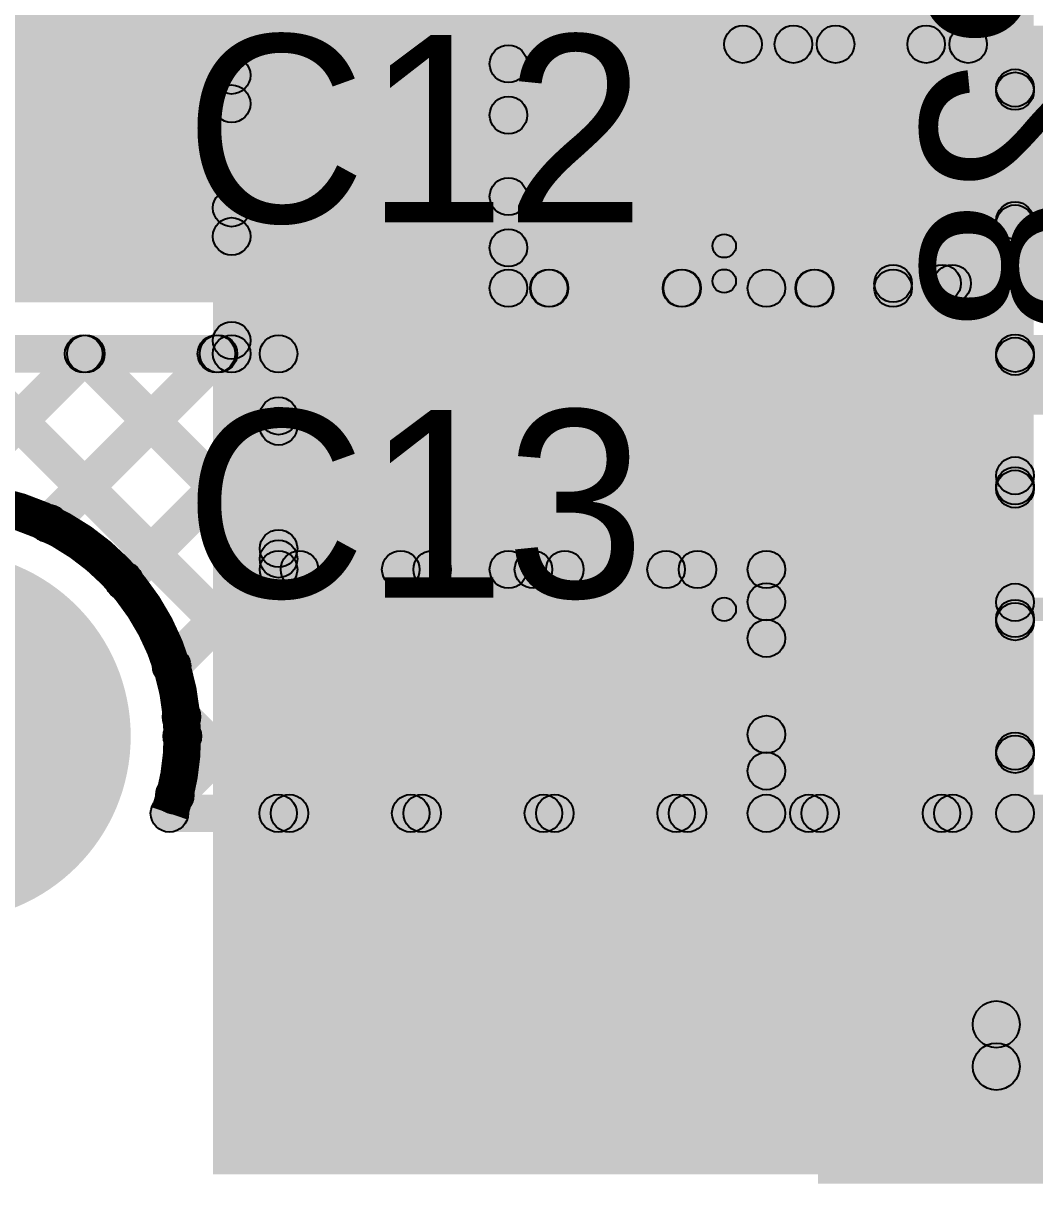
# Model space of a CAD drawing. Header units: millimetres. Extents: x 3.07 to 5.81, y 1.29 to 3.84.
# Drawn here: x 3.4376 to 3.6532, y 1.294 to 1.5415 of the extents above; entities that cross this region are included whole.
import ezdxf

# ---------------------------------------------------------------- set-up
doc = ezdxf.new("R2010")
doc.units = ezdxf.units.MM
doc.header["$MEASUREMENT"] = 0
for name, color, linetype in [('BottomLayer', 5, 'Continuous'), ('BottomOverlay', 54, 'Continuous'), ('BottomSolder', 6, 'Continuous'), ('MultiLayer', 9, 'Continuous'), ('PadHoleLayer', 156, 'Continuous'), ('TopLayer', 1, 'Continuous'), ('TopOverlay', 2, 'Continuous'), ('TopPaste', 8, 'Continuous'), ('TopSolder', 216, 'Continuous'), ('ViaHoleLayer', 16, 'Continuous')]:
    doc.layers.add(name, color=color, linetype=linetype)

# ---------------------------------------------------------------- blocks, each defined once
blk = doc.blocks.new('C__0805_94')
at = {"layer": 'TopLayer'}
for points in [[(-0.06, 0.03), (-0.02, 0.03), (-0.02, -0.03), (-0.06, -0.03)], [(0.02, 0.03), (0.06, 0.03), (0.06, -0.03), (0.02, -0.03)]]:
    blk.add_hatch(color=1, dxfattribs=at).paths.add_polyline_path(points)
at = {"layer": 'TopOverlay'}
h = blk.add_hatch(color=2, dxfattribs=at)
edge = h.paths.add_edge_path()
edge.add_arc((-0.065, 0.035), 0.0025, 0, 360)
h = blk.add_hatch(color=2, dxfattribs=at)
edge = h.paths.add_edge_path()
edge.add_arc((-0.065, 0.035), 0.0025, 0, 360)
for points in [[(0.065, 0.0375), (0.065, 0.0325), (-0.065, 0.0325), (-0.065, 0.0375)], [(-0.0675, 0.035), (-0.0625, 0.035), (-0.0625, -0.035), (-0.0675, -0.035)], [(0.0625, 0.035), (0.0675, 0.035), (0.0675, -0.035), (0.0625, -0.035)], [(0.065, -0.0325), (0.065, -0.0375), (-0.065, -0.0375), (-0.065, -0.0325)]]:
    blk.add_hatch(color=2, dxfattribs=at).paths.add_polyline_path(points)
h = blk.add_hatch(color=2, dxfattribs=at)
edge = h.paths.add_edge_path()
edge.add_arc((0.065, 0.035), 0.0025, 0, 360)
h = blk.add_hatch(color=2, dxfattribs=at)
edge = h.paths.add_edge_path()
edge.add_arc((0.065, 0.035), 0.0025, 0, 360)
h = blk.add_hatch(color=2, dxfattribs=at)
edge = h.paths.add_edge_path()
edge.add_arc((-0.065, -0.035), 0.0025, 0, 360)
h = blk.add_hatch(color=2, dxfattribs=at)
edge = h.paths.add_edge_path()
edge.add_arc((-0.065, -0.035), 0.0025, 0, 360)
h = blk.add_hatch(color=2, dxfattribs=at)
edge = h.paths.add_edge_path()
edge.add_arc((0.065, -0.035), 0.0025, 0, 360)
h = blk.add_hatch(color=2, dxfattribs=at)
edge = h.paths.add_edge_path()
edge.add_arc((0.065, -0.035), 0.0025, 0, 360)
at = {"layer": 'TopPaste'}
for points in [[(-0.06, 0.03), (-0.02, 0.03), (-0.02, -0.03), (-0.06, -0.03)], [(0.02, 0.03), (0.06, 0.03), (0.06, -0.03), (0.02, -0.03)]]:
    blk.add_hatch(color=8, dxfattribs=at).paths.add_polyline_path(points)
at = {"layer": 'TopSolder'}
for points in [[(-0.064, 0.034), (-0.016, 0.034), (-0.016, -0.034), (-0.064, -0.034)], [(0.016, 0.034), (0.064, 0.034), (0.064, -0.034), (0.016, -0.034)]]:
    blk.add_hatch(color=216, dxfattribs=at).paths.add_polyline_path(points)
at = {"layer": 'TopOverlay'}
for centre in [(-0.065, 0.035), (-0.065, 0.035), (0.065, 0.035), (0.065, 0.035), (-0.065, -0.035), (-0.065, -0.035), (0.065, -0.035), (0.065, -0.035)]:
    blk.add_circle(centre, 0.0025, dxfattribs=at)
blk = doc.blocks.new('C__0805_95')
at = {"layer": 'TopLayer'}
for points in [[(-0.06, 0.03), (-0.02, 0.03), (-0.02, -0.03), (-0.06, -0.03)], [(0.02, 0.03), (0.06, 0.03), (0.06, -0.03), (0.02, -0.03)]]:
    blk.add_hatch(color=1, dxfattribs=at).paths.add_polyline_path(points)
at = {"layer": 'TopOverlay'}
h = blk.add_hatch(color=2, dxfattribs=at)
edge = h.paths.add_edge_path()
edge.add_arc((-0.065, 0.035), 0.0025, 0, 360)
h = blk.add_hatch(color=2, dxfattribs=at)
edge = h.paths.add_edge_path()
edge.add_arc((-0.065, 0.035), 0.0025, 0, 360)
for points in [[(0.065, 0.0375), (0.065, 0.0325), (-0.065, 0.0325), (-0.065, 0.0375)], [(-0.0675, 0.035), (-0.0625, 0.035), (-0.0625, -0.035), (-0.0675, -0.035)], [(0.0625, 0.035), (0.0675, 0.035), (0.0675, -0.035), (0.0625, -0.035)], [(0.065, -0.0325), (0.065, -0.0375), (-0.065, -0.0375), (-0.065, -0.0325)]]:
    blk.add_hatch(color=2, dxfattribs=at).paths.add_polyline_path(points)
h = blk.add_hatch(color=2, dxfattribs=at)
edge = h.paths.add_edge_path()
edge.add_arc((0.065, 0.035), 0.0025, 0, 360)
h = blk.add_hatch(color=2, dxfattribs=at)
edge = h.paths.add_edge_path()
edge.add_arc((0.065, 0.035), 0.0025, 0, 360)
h = blk.add_hatch(color=2, dxfattribs=at)
edge = h.paths.add_edge_path()
edge.add_arc((-0.065, -0.035), 0.0025, 0, 360)
h = blk.add_hatch(color=2, dxfattribs=at)
edge = h.paths.add_edge_path()
edge.add_arc((-0.065, -0.035), 0.0025, 0, 360)
h = blk.add_hatch(color=2, dxfattribs=at)
edge = h.paths.add_edge_path()
edge.add_arc((0.065, -0.035), 0.0025, 0, 360)
h = blk.add_hatch(color=2, dxfattribs=at)
edge = h.paths.add_edge_path()
edge.add_arc((0.065, -0.035), 0.0025, 0, 360)
at = {"layer": 'TopPaste'}
for points in [[(-0.06, 0.03), (-0.02, 0.03), (-0.02, -0.03), (-0.06, -0.03)], [(0.02, 0.03), (0.06, 0.03), (0.06, -0.03), (0.02, -0.03)]]:
    blk.add_hatch(color=8, dxfattribs=at).paths.add_polyline_path(points)
at = {"layer": 'TopSolder'}
for points in [[(-0.064, 0.034), (-0.016, 0.034), (-0.016, -0.034), (-0.064, -0.034)], [(0.016, 0.034), (0.064, 0.034), (0.064, -0.034), (0.016, -0.034)]]:
    blk.add_hatch(color=216, dxfattribs=at).paths.add_polyline_path(points)
at = {"layer": 'TopOverlay'}
for centre in [(-0.065, 0.035), (-0.065, 0.035), (0.065, 0.035), (0.065, 0.035), (-0.065, -0.035), (-0.065, -0.035), (0.065, -0.035), (0.065, -0.035)]:
    blk.add_circle(centre, 0.0025, dxfattribs=at)

msp = doc.modelspace()

# ---------------------------------------------------------------- hatches: boundary and pattern name
at = {"layer": 'BottomLayer'}
for points in [[(3.11517, 1.99863), (3.12083, 2.00428), (3.63628, 1.48883), (3.63063, 1.48317)], [(3.537, 1.482), (3.595, 1.482), (3.595, 1.738), (3.537, 1.738)], [(3.595, 1.537), (3.587, 1.537), (3.587, 1.735), (3.595, 1.735)], [(3.54383, 1.52999), (3.53817, 1.53564), (3.58817, 1.58564), (3.59383, 1.57999)], [(3.545, 1.485), (3.537, 1.485), (3.537, 1.563), (3.545, 1.563)], [(3.545, 1.485), (3.537, 1.485), (3.537, 1.563), (3.545, 1.563)], [(3.54383, 1.5017), (3.53817, 1.50736), (3.58817, 1.55736), (3.59383, 1.5517)], [(3.395, 1.482), (3.53, 1.482), (3.53, 1.552), (3.395, 1.552)], [(3.503, 1.436), (3.53, 1.436), (3.53, 1.552), (3.503, 1.552)], [(3.53817, 1.54734), (3.54383, 1.553), (3.609, 1.48783), (3.60334, 1.48217)], [(3.55258, 1.48217), (3.54692, 1.48783), (3.59892, 1.53983), (3.60458, 1.53417)], [(3.58086, 1.48217), (3.57521, 1.48783), (3.62721, 1.53983), (3.63286, 1.53417)], [(3.591, 1.533), (3.591, 1.541), (3.667, 1.541), (3.667, 1.533)], [(3.60915, 1.48217), (3.60349, 1.48783), (3.65549, 1.53983), (3.66115, 1.53417)], [(3.60791, 1.53417), (3.61357, 1.53983), (3.66457, 1.48883), (3.65891, 1.48317)], [(3.63843, 1.48317), (3.63278, 1.48883), (3.68378, 1.53983), (3.68943, 1.53417)], [(3.63619, 1.53417), (3.64185, 1.53983), (3.69285, 1.48883), (3.68719, 1.48317)], [(3.537, 1.482), (3.754, 1.482), (3.754, 1.538), (3.537, 1.538)], [(3.53817, 1.51906), (3.54383, 1.52471), (3.58071, 1.48783), (3.57506, 1.48217)], [(3.53817, 1.49077), (3.54383, 1.49643), (3.55243, 1.48783), (3.54677, 1.48217)], [(3.623, 1.482), (3.623, 1.49), (3.664, 1.49), (3.664, 1.482)], [(3.623, 1.482), (3.623, 1.49), (3.664, 1.49), (3.664, 1.482)], [(3.541, 1.481), (3.541, 1.489), (3.596, 1.489), (3.596, 1.481)], [(3.596, 1.481), (3.596, 1.489), (3.623, 1.489), (3.623, 1.481)], [(3.596, 1.481), (3.596, 1.489), (3.623, 1.489), (3.623, 1.481)], [(3.384, 1.467), (3.384, 1.475), (3.492, 1.475), (3.492, 1.467)], [(3.4225, 1.43695), (3.41685, 1.4426), (3.44807, 1.47383), (3.45373, 1.46817)], [(3.41935, 1.46817), (3.42501, 1.47383), (3.52301, 1.37583), (3.51735, 1.37017)], [(3.44581, 1.43197), (3.44015, 1.43763), (3.47636, 1.47383), (3.48201, 1.46817)], [(3.44764, 1.46817), (3.45329, 1.47383), (3.49483, 1.43229), (3.48917, 1.42664)], [(3.47592, 1.46817), (3.48158, 1.47383), (3.49483, 1.46058), (3.48917, 1.45492)], [(3.503, 1.436), (3.626, 1.436), (3.626, 1.474), (3.503, 1.474)], [(3.607, 1.298), (3.627, 1.298), (3.627, 1.474), (3.607, 1.474)], [(3.634, 1.314), (3.653, 1.314), (3.653, 1.475), (3.634, 1.475)], [(3.634, 1.458), (3.777, 1.458), (3.777, 1.475), (3.634, 1.475)], [(3.496, 1.425), (3.488, 1.425), (3.488, 1.471), (3.496, 1.471)], [(3.496, 1.425), (3.488, 1.425), (3.488, 1.471), (3.496, 1.471)], [(3.46187, 1.41974), (3.45621, 1.4254), (3.48917, 1.45836), (3.49483, 1.4527)], [(3.48917, 1.42664), (3.49483, 1.43229), (3.49929, 1.42783), (3.49364, 1.42217)], [(3.47202, 1.40161), (3.46636, 1.40727), (3.48917, 1.43008), (3.49483, 1.42442)], [(3.492, 1.421), (3.492, 1.429), (3.541, 1.429), (3.541, 1.421)], [(3.492, 1.421), (3.492, 1.429), (3.541, 1.429), (3.541, 1.421)], [(3.541, 1.421), (3.541, 1.429), (3.596, 1.429), (3.596, 1.421)], [(3.47271, 1.37402), (3.46706, 1.37968), (3.51521, 1.42783), (3.52086, 1.42217)], [(3.49715, 1.37017), (3.49149, 1.37583), (3.54349, 1.42783), (3.54915, 1.42217)], [(3.49364, 1.42217), (3.49929, 1.42783), (3.55129, 1.37583), (3.54564, 1.37017)], [(3.52543, 1.37017), (3.51978, 1.37583), (3.57178, 1.42783), (3.57743, 1.42217)], [(3.52192, 1.42217), (3.52758, 1.42783), (3.57958, 1.37583), (3.57392, 1.37017)], [(3.5502, 1.42217), (3.55586, 1.42783), (3.59883, 1.38486), (3.59317, 1.3792)], [(3.57849, 1.42217), (3.58414, 1.42783), (3.59883, 1.41314), (3.59317, 1.40749)], [(3.6, 1.373), (3.592, 1.373), (3.592, 1.425), (3.6, 1.425)], [(3.55372, 1.37017), (3.54806, 1.37583), (3.59317, 1.42094), (3.59883, 1.41528)], [(3.46848, 1.39076), (3.47414, 1.39642), (3.49472, 1.37583), (3.48907, 1.37017)], [(3.582, 1.37017), (3.57635, 1.37583), (3.59317, 1.39265), (3.59883, 1.387)], [(3.46873, 1.369), (3.46873, 1.377), (3.596, 1.377), (3.596, 1.369)], [(3.65, 1.319), (3.64, 1.319), (3.64, 1.328), (3.65, 1.328)], [(3.645, 1.314), (3.645, 1.324), (4.181, 1.324), (4.181, 1.314)], [(3.607, 1.294), (4.233, 1.294), (4.233, 1.307), (3.607, 1.307)]]:
    msp.add_hatch(color=5, dxfattribs=at).paths.add_polyline_path(points)
h = msp.add_hatch(color=5, dxfattribs=at)
edge = h.paths.add_edge_path()
edge.add_arc((3.458, 1.528), 0.01181, 0, 360)
h = msp.add_hatch(color=5, dxfattribs=at)
edge = h.paths.add_edge_path()
edge.add_arc((3.591, 1.537), 0.004, 0, 360)
h = msp.add_hatch(color=5, dxfattribs=at)
edge = h.paths.add_edge_path()
edge.add_arc((3.591, 1.537), 0.004, 0, 360)
h = msp.add_hatch(color=5, dxfattribs=at)
edge = h.paths.add_edge_path()
edge.add_arc((3.60175, 1.537), 0.004, 0, 360)
h = msp.add_hatch(color=5, dxfattribs=at)
edge = h.paths.add_edge_path()
edge.add_arc((3.61074, 1.537), 0.004, 0, 360)
h = msp.add_hatch(color=5, dxfattribs=at)
edge = h.paths.add_edge_path()
edge.add_arc((3.63004, 1.537), 0.004, 0, 360)
h = msp.add_hatch(color=5, dxfattribs=at)
edge = h.paths.add_edge_path()
edge.add_arc((3.63902, 1.537), 0.004, 0, 360)
h = msp.add_hatch(color=5, dxfattribs=at)
edge = h.paths.add_edge_path()
edge.add_arc((3.541, 1.53282), 0.004, 0, 360)
h = msp.add_hatch(color=5, dxfattribs=at)
edge = h.paths.add_edge_path()
edge.add_arc((3.564, 1.525), 0.01181, 0, 360)
h = msp.add_hatch(color=5, dxfattribs=at)
edge = h.paths.add_edge_path()
edge.add_arc((3.541, 1.52189), 0.004, 0, 360)
h = msp.add_hatch(color=5, dxfattribs=at)
edge = h.paths.add_edge_path()
edge.add_arc((3.428, 1.498), 0.01181, 0, 360)
h = msp.add_hatch(color=5, dxfattribs=at)
edge = h.paths.add_edge_path()
edge.add_arc((3.458, 1.498), 0.01181, 0, 360)
h = msp.add_hatch(color=5, dxfattribs=at)
edge = h.paths.add_edge_path()
edge.add_arc((3.541, 1.50453), 0.004, 0, 360)
h = msp.add_hatch(color=5, dxfattribs=at)
edge = h.paths.add_edge_path()
edge.add_arc((3.564, 1.495), 0.01181, 0, 360)
h = msp.add_hatch(color=5, dxfattribs=at)
edge = h.paths.add_edge_path()
edge.add_arc((3.541, 1.4936), 0.004, 0, 360)
h = msp.add_hatch(color=5, dxfattribs=at)
edge = h.paths.add_edge_path()
edge.add_arc((3.623, 1.486), 0.004, 0, 360)
h = msp.add_hatch(color=5, dxfattribs=at)
edge = h.paths.add_edge_path()
edge.add_arc((3.623, 1.486), 0.004, 0, 360)
h = msp.add_hatch(color=5, dxfattribs=at)
edge = h.paths.add_edge_path()
edge.add_arc((3.63345, 1.486), 0.004, 0, 360)
h = msp.add_hatch(color=5, dxfattribs=at)
edge = h.paths.add_edge_path()
edge.add_arc((3.6356, 1.486), 0.004, 0, 360)
h = msp.add_hatch(color=5, dxfattribs=at)
edge = h.paths.add_edge_path()
edge.add_arc((3.541, 1.485), 0.004, 0, 360)
h = msp.add_hatch(color=5, dxfattribs=at)
edge = h.paths.add_edge_path()
edge.add_arc((3.541, 1.485), 0.004, 0, 360)
h = msp.add_hatch(color=5, dxfattribs=at)
edge = h.paths.add_edge_path()
edge.add_arc((3.541, 1.485), 0.004, 0, 360)
h = msp.add_hatch(color=5, dxfattribs=at)
edge = h.paths.add_edge_path()
edge.add_arc((3.5496, 1.485), 0.004, 0, 360)
h = msp.add_hatch(color=5, dxfattribs=at)
edge = h.paths.add_edge_path()
edge.add_arc((3.54975, 1.485), 0.004, 0, 360)
h = msp.add_hatch(color=5, dxfattribs=at)
edge = h.paths.add_edge_path()
edge.add_arc((3.57789, 1.485), 0.004, 0, 360)
h = msp.add_hatch(color=5, dxfattribs=at)
edge = h.paths.add_edge_path()
edge.add_arc((3.57804, 1.485), 0.004, 0, 360)
h = msp.add_hatch(color=5, dxfattribs=at)
edge = h.paths.add_edge_path()
edge.add_arc((3.596, 1.485), 0.004, 0, 360)
h = msp.add_hatch(color=5, dxfattribs=at)
edge = h.paths.add_edge_path()
edge.add_arc((3.596, 1.485), 0.004, 0, 360)
h = msp.add_hatch(color=5, dxfattribs=at)
edge = h.paths.add_edge_path()
edge.add_arc((3.596, 1.485), 0.004, 0, 360)
h = msp.add_hatch(color=5, dxfattribs=at)
edge = h.paths.add_edge_path()
edge.add_arc((3.60617, 1.485), 0.004, 0, 360)
h = msp.add_hatch(color=5, dxfattribs=at)
edge = h.paths.add_edge_path()
edge.add_arc((3.60632, 1.485), 0.004, 0, 360)
h = msp.add_hatch(color=5, dxfattribs=at)
edge = h.paths.add_edge_path()
edge.add_arc((3.623, 1.485), 0.004, 0, 360)
h = msp.add_hatch(color=5, dxfattribs=at)
edge = h.paths.add_edge_path()
edge.add_arc((3.623, 1.485), 0.004, 0, 360)
h = msp.add_hatch(color=5, dxfattribs=at)
edge = h.paths.add_edge_path()
edge.add_arc((3.45046, 1.471), 0.004, 0, 360)
h = msp.add_hatch(color=5, dxfattribs=at)
edge = h.paths.add_edge_path()
edge.add_arc((3.4509, 1.471), 0.004, 0, 360)
h = msp.add_hatch(color=5, dxfattribs=at)
edge = h.paths.add_edge_path()
edge.add_arc((3.47875, 1.471), 0.004, 0, 360)
h = msp.add_hatch(color=5, dxfattribs=at)
edge = h.paths.add_edge_path()
edge.add_arc((3.47918, 1.471), 0.004, 0, 360)
h = msp.add_hatch(color=5, dxfattribs=at)
edge = h.paths.add_edge_path()
edge.add_arc((3.492, 1.471), 0.004, 0, 360)
h = msp.add_hatch(color=5, dxfattribs=at)
edge = h.paths.add_edge_path()
edge.add_arc((3.492, 1.471), 0.004, 0, 360)
h = msp.add_hatch(color=5, dxfattribs=at)
edge = h.paths.add_edge_path()
edge.add_arc((3.492, 1.471), 0.004, 0, 360)
h = msp.add_hatch(color=5, dxfattribs=at)
edge = h.paths.add_edge_path()
edge.add_arc((3.492, 1.45775), 0.004, 0, 360)
h = msp.add_hatch(color=5, dxfattribs=at)
edge = h.paths.add_edge_path()
edge.add_arc((3.492, 1.45553), 0.004, 0, 360)
h = msp.add_hatch(color=5, dxfattribs=at)
edge = h.paths.add_edge_path()
edge.add_arc((3.44298, 1.4348), 0.004, 0, 360)
h = msp.add_hatch(color=5, dxfattribs=at)
edge = h.paths.add_edge_path()
edge.add_arc((3.492, 1.42946), 0.004, 0, 360)
h = msp.add_hatch(color=5, dxfattribs=at)
edge = h.paths.add_edge_path()
edge.add_arc((3.492, 1.42946), 0.004, 0, 360)
h = msp.add_hatch(color=5, dxfattribs=at)
edge = h.paths.add_edge_path()
edge.add_arc((3.492, 1.42725), 0.004, 0, 360)
h = msp.add_hatch(color=5, dxfattribs=at)
edge = h.paths.add_edge_path()
edge.add_arc((3.492, 1.425), 0.004, 0, 360)
h = msp.add_hatch(color=5, dxfattribs=at)
edge = h.paths.add_edge_path()
edge.add_arc((3.492, 1.425), 0.004, 0, 360)
h = msp.add_hatch(color=5, dxfattribs=at)
edge = h.paths.add_edge_path()
edge.add_arc((3.492, 1.425), 0.004, 0, 360)
h = msp.add_hatch(color=5, dxfattribs=at)
edge = h.paths.add_edge_path()
edge.add_arc((3.492, 1.425), 0.004, 0, 360)
h = msp.add_hatch(color=5, dxfattribs=at)
edge = h.paths.add_edge_path()
edge.add_arc((3.49646, 1.425), 0.004, 0, 360)
h = msp.add_hatch(color=5, dxfattribs=at)
edge = h.paths.add_edge_path()
edge.add_arc((3.49646, 1.425), 0.004, 0, 360)
h = msp.add_hatch(color=5, dxfattribs=at)
edge = h.paths.add_edge_path()
edge.add_arc((3.51804, 1.425), 0.004, 0, 360)
h = msp.add_hatch(color=5, dxfattribs=at)
edge = h.paths.add_edge_path()
edge.add_arc((3.52475, 1.425), 0.004, 0, 360)
h = msp.add_hatch(color=5, dxfattribs=at)
edge = h.paths.add_edge_path()
edge.add_arc((3.541, 1.425), 0.004, 0, 360)
h = msp.add_hatch(color=5, dxfattribs=at)
edge = h.paths.add_edge_path()
edge.add_arc((3.541, 1.425), 0.004, 0, 360)
h = msp.add_hatch(color=5, dxfattribs=at)
edge = h.paths.add_edge_path()
edge.add_arc((3.541, 1.425), 0.004, 0, 360)
h = msp.add_hatch(color=5, dxfattribs=at)
edge = h.paths.add_edge_path()
edge.add_arc((3.54632, 1.425), 0.004, 0, 360)
h = msp.add_hatch(color=5, dxfattribs=at)
edge = h.paths.add_edge_path()
edge.add_arc((3.55303, 1.425), 0.004, 0, 360)
h = msp.add_hatch(color=5, dxfattribs=at)
edge = h.paths.add_edge_path()
edge.add_arc((3.57461, 1.425), 0.004, 0, 360)
h = msp.add_hatch(color=5, dxfattribs=at)
edge = h.paths.add_edge_path()
edge.add_arc((3.58132, 1.425), 0.004, 0, 360)
h = msp.add_hatch(color=5, dxfattribs=at)
edge = h.paths.add_edge_path()
edge.add_arc((3.596, 1.425), 0.004, 0, 360)
h = msp.add_hatch(color=5, dxfattribs=at)
edge = h.paths.add_edge_path()
edge.add_arc((3.596, 1.425), 0.004, 0, 360)
h = msp.add_hatch(color=5, dxfattribs=at)
edge = h.paths.add_edge_path()
edge.add_arc((3.45904, 1.42257), 0.004, 0, 360)
h = msp.add_hatch(color=5, dxfattribs=at)
edge = h.paths.add_edge_path()
edge.add_arc((3.596, 1.41811), 0.004, 0, 360)
h = msp.add_hatch(color=5, dxfattribs=at)
edge = h.paths.add_edge_path()
edge.add_arc((3.42111, 1.38943), 0.03, 0, 360)
h = msp.add_hatch(color=5, dxfattribs=at)
edge = h.paths.add_edge_path()
edge.add_arc((3.596, 1.41032), 0.004, 0, 360)
h = msp.add_hatch(color=5, dxfattribs=at)
edge = h.paths.add_edge_path()
edge.add_arc((3.46919, 1.40444), 0.004, 0, 360)
h = msp.add_hatch(color=5, dxfattribs=at)
edge = h.paths.add_edge_path()
edge.add_arc((3.47131, 1.39359), 0.004, 0, 360)
h = msp.add_hatch(color=5, dxfattribs=at)
edge = h.paths.add_edge_path()
edge.add_arc((3.47148, 1.38943), 0.004, 0, 360)
h = msp.add_hatch(color=5, dxfattribs=at)
edge = h.paths.add_edge_path()
edge.add_arc((3.47148, 1.38943), 0.004, 0, 360)
h = msp.add_hatch(color=5, dxfattribs=at)
edge = h.paths.add_edge_path()
edge.add_arc((3.596, 1.38983), 0.004, 0, 360)
h = msp.add_hatch(color=5, dxfattribs=at)
edge = h.paths.add_edge_path()
edge.add_arc((3.596, 1.38203), 0.004, 0, 360)
h = msp.add_hatch(color=5, dxfattribs=at)
edge = h.paths.add_edge_path()
edge.add_arc((3.46988, 1.37685), 0.004, 0, 360)
h = msp.add_hatch(color=5, dxfattribs=at)
edge = h.paths.add_edge_path()
edge.add_arc((3.46873, 1.373), 0.004, 0, 360)
h = msp.add_hatch(color=5, dxfattribs=at)
edge = h.paths.add_edge_path()
edge.add_arc((3.46873, 1.373), 0.004, 0, 360)
h = msp.add_hatch(color=5, dxfattribs=at)
edge = h.paths.add_edge_path()
edge.add_arc((3.4919, 1.373), 0.004, 0, 360)
h = msp.add_hatch(color=5, dxfattribs=at)
edge = h.paths.add_edge_path()
edge.add_arc((3.49432, 1.373), 0.004, 0, 360)
h = msp.add_hatch(color=5, dxfattribs=at)
edge = h.paths.add_edge_path()
edge.add_arc((3.52018, 1.373), 0.004, 0, 360)
h = msp.add_hatch(color=5, dxfattribs=at)
edge = h.paths.add_edge_path()
edge.add_arc((3.5226, 1.373), 0.004, 0, 360)
h = msp.add_hatch(color=5, dxfattribs=at)
edge = h.paths.add_edge_path()
edge.add_arc((3.54846, 1.373), 0.004, 0, 360)
h = msp.add_hatch(color=5, dxfattribs=at)
edge = h.paths.add_edge_path()
edge.add_arc((3.55089, 1.373), 0.004, 0, 360)
h = msp.add_hatch(color=5, dxfattribs=at)
edge = h.paths.add_edge_path()
edge.add_arc((3.57675, 1.373), 0.004, 0, 360)
h = msp.add_hatch(color=5, dxfattribs=at)
edge = h.paths.add_edge_path()
edge.add_arc((3.57917, 1.373), 0.004, 0, 360)
h = msp.add_hatch(color=5, dxfattribs=at)
edge = h.paths.add_edge_path()
edge.add_arc((3.596, 1.373), 0.004, 0, 360)
h = msp.add_hatch(color=5, dxfattribs=at)
edge = h.paths.add_edge_path()
edge.add_arc((3.596, 1.373), 0.004, 0, 360)
h = msp.add_hatch(color=5, dxfattribs=at)
edge = h.paths.add_edge_path()
edge.add_arc((3.645, 1.328), 0.005, 0, 360)
h = msp.add_hatch(color=5, dxfattribs=at)
edge = h.paths.add_edge_path()
edge.add_arc((3.645, 1.319), 0.005, 0, 360)
h = msp.add_hatch(color=5, dxfattribs=at)
edge = h.paths.add_edge_path()
edge.add_arc((3.645, 1.319), 0.005, 0, 360)
at = {"layer": 'BottomSolder'}
h = msp.add_hatch(color=6, dxfattribs=at)
edge = h.paths.add_edge_path()
edge.add_arc((3.564, 1.555), 0.01581, 0, 360)
h = msp.add_hatch(color=6, dxfattribs=at)
edge = h.paths.add_edge_path()
edge.add_arc((3.458, 1.528), 0.01581, 0, 360)
h = msp.add_hatch(color=6, dxfattribs=at)
edge = h.paths.add_edge_path()
edge.add_arc((3.564, 1.525), 0.01581, 0, 360)
h = msp.add_hatch(color=6, dxfattribs=at)
edge = h.paths.add_edge_path()
edge.add_arc((3.428, 1.498), 0.01581, 0, 360)
h = msp.add_hatch(color=6, dxfattribs=at)
edge = h.paths.add_edge_path()
edge.add_arc((3.458, 1.498), 0.01581, 0, 360)
h = msp.add_hatch(color=6, dxfattribs=at)
edge = h.paths.add_edge_path()
edge.add_arc((3.564, 1.495), 0.01581, 0, 360)
h = msp.add_hatch(color=6, dxfattribs=at)
edge = h.paths.add_edge_path()
edge.add_arc((3.42111, 1.38943), 0.034, 0, 360)
at = {"layer": 'MultiLayer'}
h = msp.add_hatch(color=9, dxfattribs=at)
edge = h.paths.add_edge_path()
edge.add_arc((3.42111, 1.38943), 0.03, 0, 360)
at = {"layer": 'PadHoleLayer'}
h = msp.add_hatch(color=156, dxfattribs=at)
edge = h.paths.add_edge_path()
edge.add_arc((3.42111, 1.38943), 0.03937, 0, 360)
at = {"layer": 'TopLayer'}
for points in [[(3.395, 1.482), (3.471, 1.482), (3.471, 1.656), (3.395, 1.656)], [(3.478, 1.323), (3.652, 1.323), (3.652, 1.624), (3.478, 1.624)], [(3.48483, 1.52756), (3.47917, 1.53321), (3.56979, 1.62383), (3.57544, 1.61817)], [(3.48483, 1.49927), (3.47917, 1.50493), (3.59807, 1.62383), (3.60373, 1.61817)], [(3.48483, 1.47099), (3.47917, 1.47664), (3.62636, 1.62383), (3.63201, 1.61817)], [(3.49563, 1.61817), (3.50128, 1.62383), (3.65183, 1.47328), (3.64617, 1.46763)], [(3.52391, 1.61817), (3.52957, 1.62383), (3.65183, 1.50157), (3.64617, 1.49591)], [(3.55219, 1.61817), (3.55785, 1.62383), (3.65183, 1.52985), (3.64617, 1.52419)], [(3.486, 1.471), (3.478, 1.471), (3.478, 1.621), (3.486, 1.621)], [(3.46187, 1.41974), (3.45621, 1.4254), (3.64517, 1.61436), (3.65083, 1.6087)], [(3.47917, 1.60634), (3.48483, 1.612), (3.65183, 1.445), (3.64617, 1.43934)], [(3.47202, 1.40161), (3.46636, 1.40727), (3.64517, 1.58608), (3.65083, 1.58042)], [(3.47917, 1.57806), (3.48483, 1.58371), (3.65183, 1.41671), (3.64617, 1.41106)], [(3.653, 1.445), (3.645, 1.445), (3.645, 1.573), (3.653, 1.573)], [(3.47271, 1.37402), (3.46706, 1.37968), (3.64617, 1.55879), (3.65183, 1.55314)], [(3.47917, 1.54977), (3.48483, 1.55543), (3.65183, 1.38843), (3.64617, 1.38277)], [(3.49715, 1.37017), (3.49149, 1.37583), (3.64617, 1.53051), (3.65183, 1.52485)], [(3.47917, 1.52149), (3.48483, 1.52714), (3.63615, 1.37583), (3.63049, 1.37017)], [(3.52543, 1.37017), (3.51978, 1.37583), (3.64617, 1.50222), (3.65183, 1.49657)], [(3.47917, 1.4932), (3.48483, 1.49886), (3.60786, 1.37583), (3.6022, 1.37017)], [(3.48201, 1.46817), (3.47636, 1.47383), (3.47917, 1.47664), (3.48483, 1.47099)], [(3.384, 1.467), (3.384, 1.475), (3.482, 1.475), (3.482, 1.467)], [(3.4225, 1.43695), (3.41685, 1.4426), (3.44807, 1.47383), (3.45373, 1.46817)], [(3.41935, 1.46817), (3.42501, 1.47383), (3.52301, 1.37583), (3.51735, 1.37017)], [(3.44581, 1.43197), (3.44015, 1.43763), (3.47636, 1.47383), (3.48201, 1.46817)], [(3.44764, 1.46817), (3.45329, 1.47383), (3.55129, 1.37583), (3.54564, 1.37017)], [(3.47592, 1.46817), (3.48158, 1.47383), (3.57958, 1.37583), (3.57392, 1.37017)], [(3.55372, 1.37017), (3.54806, 1.37583), (3.64617, 1.47394), (3.65183, 1.46828)], [(3.582, 1.37017), (3.57635, 1.37583), (3.64617, 1.44565), (3.65183, 1.44)], [(3.653, 1.418), (3.645, 1.418), (3.645, 1.445), (3.653, 1.445)], [(3.653, 1.418), (3.645, 1.418), (3.645, 1.445), (3.653, 1.445)], [(3.61029, 1.37017), (3.60463, 1.37583), (3.64617, 1.41737), (3.65183, 1.41171)], [(3.653, 1.373), (3.645, 1.373), (3.645, 1.418), (3.653, 1.418)], [(3.46848, 1.39076), (3.47414, 1.39642), (3.49472, 1.37583), (3.48907, 1.37017)], [(3.63857, 1.37017), (3.63291, 1.37583), (3.64617, 1.38909), (3.65183, 1.38343)], [(3.46873, 1.369), (3.46873, 1.377), (3.80209, 1.377), (3.80209, 1.369)], [(3.649, 1.369), (3.649, 1.377), (3.719, 1.377), (3.719, 1.369)], [(3.647, 1.359), (3.781, 1.359), (3.781, 1.376), (3.647, 1.376)], [(3.635, 1.319), (3.803, 1.319), (3.803, 1.368), (3.635, 1.368)], [(3.478, 1.296), (5.277, 1.296), (5.277, 1.327), (3.478, 1.327)]]:
    msp.add_hatch(color=1, dxfattribs=at).paths.add_polyline_path(points)
h = msp.add_hatch(color=1, dxfattribs=at)
edge = h.paths.add_edge_path()
edge.add_arc((3.458, 1.528), 0.01181, 0, 360)
h = msp.add_hatch(color=1, dxfattribs=at)
edge = h.paths.add_edge_path()
edge.add_arc((3.564, 1.525), 0.01181, 0, 360)
h = msp.add_hatch(color=1, dxfattribs=at)
edge = h.paths.add_edge_path()
edge.add_arc((3.482, 1.53039), 0.004, 0, 360)
h = msp.add_hatch(color=1, dxfattribs=at)
edge = h.paths.add_edge_path()
edge.add_arc((3.649, 1.52768), 0.004, 0, 360)
h = msp.add_hatch(color=1, dxfattribs=at)
edge = h.paths.add_edge_path()
edge.add_arc((3.649, 1.52702), 0.004, 0, 360)
h = msp.add_hatch(color=1, dxfattribs=at)
edge = h.paths.add_edge_path()
edge.add_arc((3.482, 1.52432), 0.004, 0, 360)
h = msp.add_hatch(color=1, dxfattribs=at)
edge = h.paths.add_edge_path()
edge.add_arc((3.428, 1.498), 0.01181, 0, 360)
h = msp.add_hatch(color=1, dxfattribs=at)
edge = h.paths.add_edge_path()
edge.add_arc((3.458, 1.498), 0.01181, 0, 360)
h = msp.add_hatch(color=1, dxfattribs=at)
edge = h.paths.add_edge_path()
edge.add_arc((3.482, 1.5021), 0.004, 0, 360)
h = msp.add_hatch(color=1, dxfattribs=at)
edge = h.paths.add_edge_path()
edge.add_arc((3.564, 1.495), 0.01181, 0, 360)
h = msp.add_hatch(color=1, dxfattribs=at)
edge = h.paths.add_edge_path()
edge.add_arc((3.649, 1.4994), 0.004, 0, 360)
h = msp.add_hatch(color=1, dxfattribs=at)
edge = h.paths.add_edge_path()
edge.add_arc((3.649, 1.49874), 0.004, 0, 360)
h = msp.add_hatch(color=1, dxfattribs=at)
edge = h.paths.add_edge_path()
edge.add_arc((3.482, 1.49603), 0.004, 0, 360)
h = msp.add_hatch(color=1, dxfattribs=at)
edge = h.paths.add_edge_path()
edge.add_arc((3.482, 1.47382), 0.004, 0, 360)
h = msp.add_hatch(color=1, dxfattribs=at)
edge = h.paths.add_edge_path()
edge.add_arc((3.482, 1.47382), 0.004, 0, 360)
h = msp.add_hatch(color=1, dxfattribs=at)
edge = h.paths.add_edge_path()
edge.add_arc((3.649, 1.47111), 0.004, 0, 360)
h = msp.add_hatch(color=1, dxfattribs=at)
edge = h.paths.add_edge_path()
edge.add_arc((3.45046, 1.471), 0.004, 0, 360)
h = msp.add_hatch(color=1, dxfattribs=at)
edge = h.paths.add_edge_path()
edge.add_arc((3.4509, 1.471), 0.004, 0, 360)
h = msp.add_hatch(color=1, dxfattribs=at)
edge = h.paths.add_edge_path()
edge.add_arc((3.47875, 1.471), 0.004, 0, 360)
h = msp.add_hatch(color=1, dxfattribs=at)
edge = h.paths.add_edge_path()
edge.add_arc((3.47918, 1.471), 0.004, 0, 360)
h = msp.add_hatch(color=1, dxfattribs=at)
edge = h.paths.add_edge_path()
edge.add_arc((3.47918, 1.471), 0.004, 0, 360)
h = msp.add_hatch(color=1, dxfattribs=at)
edge = h.paths.add_edge_path()
edge.add_arc((3.482, 1.471), 0.004, 0, 360)
h = msp.add_hatch(color=1, dxfattribs=at)
edge = h.paths.add_edge_path()
edge.add_arc((3.482, 1.471), 0.004, 0, 360)
h = msp.add_hatch(color=1, dxfattribs=at)
edge = h.paths.add_edge_path()
edge.add_arc((3.649, 1.47045), 0.004, 0, 360)
h = msp.add_hatch(color=1, dxfattribs=at)
edge = h.paths.add_edge_path()
edge.add_arc((3.649, 1.445), 0.004, 0, 360)
h = msp.add_hatch(color=1, dxfattribs=at)
edge = h.paths.add_edge_path()
edge.add_arc((3.649, 1.445), 0.004, 0, 360)
h = msp.add_hatch(color=1, dxfattribs=at)
edge = h.paths.add_edge_path()
edge.add_arc((3.649, 1.445), 0.004, 0, 360)
h = msp.add_hatch(color=1, dxfattribs=at)
edge = h.paths.add_edge_path()
edge.add_arc((3.649, 1.44283), 0.004, 0, 360)
h = msp.add_hatch(color=1, dxfattribs=at)
edge = h.paths.add_edge_path()
edge.add_arc((3.649, 1.44217), 0.004, 0, 360)
h = msp.add_hatch(color=1, dxfattribs=at)
edge = h.paths.add_edge_path()
edge.add_arc((3.44298, 1.4348), 0.004, 0, 360)
h = msp.add_hatch(color=1, dxfattribs=at)
edge = h.paths.add_edge_path()
edge.add_arc((3.45904, 1.42257), 0.004, 0, 360)
h = msp.add_hatch(color=1, dxfattribs=at)
edge = h.paths.add_edge_path()
edge.add_arc((3.649, 1.418), 0.004, 0, 360)
h = msp.add_hatch(color=1, dxfattribs=at)
edge = h.paths.add_edge_path()
edge.add_arc((3.649, 1.418), 0.004, 0, 360)
h = msp.add_hatch(color=1, dxfattribs=at)
edge = h.paths.add_edge_path()
edge.add_arc((3.649, 1.418), 0.004, 0, 360)
h = msp.add_hatch(color=1, dxfattribs=at)
edge = h.paths.add_edge_path()
edge.add_arc((3.42111, 1.38943), 0.03, 0, 360)
h = msp.add_hatch(color=1, dxfattribs=at)
edge = h.paths.add_edge_path()
edge.add_arc((3.649, 1.41454), 0.004, 0, 360)
h = msp.add_hatch(color=1, dxfattribs=at)
edge = h.paths.add_edge_path()
edge.add_arc((3.649, 1.41389), 0.004, 0, 360)
h = msp.add_hatch(color=1, dxfattribs=at)
edge = h.paths.add_edge_path()
edge.add_arc((3.46919, 1.40444), 0.004, 0, 360)
h = msp.add_hatch(color=1, dxfattribs=at)
edge = h.paths.add_edge_path()
edge.add_arc((3.47131, 1.39359), 0.004, 0, 360)
h = msp.add_hatch(color=1, dxfattribs=at)
edge = h.paths.add_edge_path()
edge.add_arc((3.47148, 1.38943), 0.004, 0, 360)
h = msp.add_hatch(color=1, dxfattribs=at)
edge = h.paths.add_edge_path()
edge.add_arc((3.47148, 1.38943), 0.004, 0, 360)
h = msp.add_hatch(color=1, dxfattribs=at)
edge = h.paths.add_edge_path()
edge.add_arc((3.649, 1.38626), 0.004, 0, 360)
h = msp.add_hatch(color=1, dxfattribs=at)
edge = h.paths.add_edge_path()
edge.add_arc((3.649, 1.3856), 0.004, 0, 360)
h = msp.add_hatch(color=1, dxfattribs=at)
edge = h.paths.add_edge_path()
edge.add_arc((3.46988, 1.37685), 0.004, 0, 360)
h = msp.add_hatch(color=1, dxfattribs=at)
edge = h.paths.add_edge_path()
edge.add_arc((3.46873, 1.373), 0.004, 0, 360)
h = msp.add_hatch(color=1, dxfattribs=at)
edge = h.paths.add_edge_path()
edge.add_arc((3.46873, 1.373), 0.004, 0, 360)
h = msp.add_hatch(color=1, dxfattribs=at)
edge = h.paths.add_edge_path()
edge.add_arc((3.4919, 1.373), 0.004, 0, 360)
h = msp.add_hatch(color=1, dxfattribs=at)
edge = h.paths.add_edge_path()
edge.add_arc((3.49432, 1.373), 0.004, 0, 360)
h = msp.add_hatch(color=1, dxfattribs=at)
edge = h.paths.add_edge_path()
edge.add_arc((3.52018, 1.373), 0.004, 0, 360)
h = msp.add_hatch(color=1, dxfattribs=at)
edge = h.paths.add_edge_path()
edge.add_arc((3.5226, 1.373), 0.004, 0, 360)
h = msp.add_hatch(color=1, dxfattribs=at)
edge = h.paths.add_edge_path()
edge.add_arc((3.54846, 1.373), 0.004, 0, 360)
h = msp.add_hatch(color=1, dxfattribs=at)
edge = h.paths.add_edge_path()
edge.add_arc((3.55089, 1.373), 0.004, 0, 360)
h = msp.add_hatch(color=1, dxfattribs=at)
edge = h.paths.add_edge_path()
edge.add_arc((3.57675, 1.373), 0.004, 0, 360)
h = msp.add_hatch(color=1, dxfattribs=at)
edge = h.paths.add_edge_path()
edge.add_arc((3.57917, 1.373), 0.004, 0, 360)
h = msp.add_hatch(color=1, dxfattribs=at)
edge = h.paths.add_edge_path()
edge.add_arc((3.60503, 1.373), 0.004, 0, 360)
h = msp.add_hatch(color=1, dxfattribs=at)
edge = h.paths.add_edge_path()
edge.add_arc((3.60746, 1.373), 0.004, 0, 360)
h = msp.add_hatch(color=1, dxfattribs=at)
edge = h.paths.add_edge_path()
edge.add_arc((3.63332, 1.373), 0.004, 0, 360)
h = msp.add_hatch(color=1, dxfattribs=at)
edge = h.paths.add_edge_path()
edge.add_arc((3.63574, 1.373), 0.004, 0, 360)
h = msp.add_hatch(color=1, dxfattribs=at)
edge = h.paths.add_edge_path()
edge.add_arc((3.649, 1.373), 0.004, 0, 360)
h = msp.add_hatch(color=1, dxfattribs=at)
edge = h.paths.add_edge_path()
edge.add_arc((3.649, 1.373), 0.004, 0, 360)
at = {"layer": 'TopSolder'}
h = msp.add_hatch(color=216, dxfattribs=at)
edge = h.paths.add_edge_path()
edge.add_arc((3.564, 1.555), 0.01581, 0, 360)
h = msp.add_hatch(color=216, dxfattribs=at)
edge = h.paths.add_edge_path()
edge.add_arc((3.458, 1.528), 0.01581, 0, 360)
h = msp.add_hatch(color=216, dxfattribs=at)
edge = h.paths.add_edge_path()
edge.add_arc((3.564, 1.525), 0.01581, 0, 360)
h = msp.add_hatch(color=216, dxfattribs=at)
edge = h.paths.add_edge_path()
edge.add_arc((3.428, 1.498), 0.01581, 0, 360)
h = msp.add_hatch(color=216, dxfattribs=at)
edge = h.paths.add_edge_path()
edge.add_arc((3.458, 1.498), 0.01581, 0, 360)
h = msp.add_hatch(color=216, dxfattribs=at)
edge = h.paths.add_edge_path()
edge.add_arc((3.564, 1.495), 0.01581, 0, 360)
h = msp.add_hatch(color=216, dxfattribs=at)
edge = h.paths.add_edge_path()
edge.add_arc((3.42111, 1.38943), 0.034, 0, 360)
at = {"layer": 'ViaHoleLayer'}
h = msp.add_hatch(color=16, dxfattribs=at)
edge = h.paths.add_edge_path()
edge.add_arc((3.458, 1.528), 0.00787, 0, 360)
h = msp.add_hatch(color=16, dxfattribs=at)
edge = h.paths.add_edge_path()
edge.add_arc((3.564, 1.525), 0.00787, 0, 360)
h = msp.add_hatch(color=16, dxfattribs=at)
edge = h.paths.add_edge_path()
edge.add_arc((3.458, 1.498), 0.00787, 0, 360)
h = msp.add_hatch(color=16, dxfattribs=at)
edge = h.paths.add_edge_path()
edge.add_arc((3.564, 1.495), 0.00787, 0, 360)

# ---------------------------------------------------------------- linework, layer by layer
at = {"layer": 'BottomLayer', "const_width": 0.008}
for points in [[(3.37349, 1.373, -1.18158), (3.47148, 1.38943)], [(3.47148, 1.38943, -0.083233), (3.46873, 1.373)]]:
    msp.add_lwpolyline(points, format="xyb", dxfattribs=at)
at = {"layer": 'BottomLayer'}
for centre, radius in [((3.591, 1.537), 0.004), ((3.591, 1.537), 0.004), ((3.60175, 1.537), 0.004), ((3.61074, 1.537), 0.004), ((3.63004, 1.537), 0.004), ((3.63902, 1.537), 0.004), ((3.541, 1.53282), 0.004), ((3.541, 1.52189), 0.004), ((3.541, 1.50453), 0.004), ((3.541, 1.4936), 0.004), ((3.623, 1.486), 0.004), ((3.623, 1.486), 0.004), ((3.63345, 1.486), 0.004), ((3.6356, 1.486), 0.004), ((3.541, 1.485), 0.004), ((3.541, 1.485), 0.004), ((3.541, 1.485), 0.004), ((3.5496, 1.485), 0.004), ((3.54975, 1.485), 0.004), ((3.57789, 1.485), 0.004), ((3.57804, 1.485), 0.004), ((3.596, 1.485), 0.004), ((3.596, 1.485), 0.004), ((3.596, 1.485), 0.004), ((3.60617, 1.485), 0.004), ((3.60632, 1.485), 0.004), ((3.623, 1.485), 0.004), ((3.623, 1.485), 0.004), ((3.45046, 1.471), 0.004), ((3.4509, 1.471), 0.004), ((3.47875, 1.471), 0.004), ((3.47918, 1.471), 0.004), ((3.492, 1.471), 0.004), ((3.492, 1.471), 0.004), ((3.492, 1.471), 0.004), ((3.492, 1.45775), 0.004), ((3.492, 1.45553), 0.004), ((3.44298, 1.4348), 0.004), ((3.492, 1.42946), 0.004), ((3.492, 1.42946), 0.004), ((3.492, 1.42725), 0.004), ((3.492, 1.425), 0.004), ((3.492, 1.425), 0.004), ((3.492, 1.425), 0.004), ((3.492, 1.425), 0.004), ((3.49646, 1.425), 0.004), ((3.49646, 1.425), 0.004), ((3.51804, 1.425), 0.004), ((3.52475, 1.425), 0.004), ((3.541, 1.425), 0.004), ((3.541, 1.425), 0.004), ((3.541, 1.425), 0.004), ((3.54632, 1.425), 0.004), ((3.55303, 1.425), 0.004), ((3.57461, 1.425), 0.004), ((3.58132, 1.425), 0.004), ((3.596, 1.425), 0.004), ((3.596, 1.425), 0.004), ((3.45904, 1.42257), 0.004), ((3.596, 1.41811), 0.004), ((3.596, 1.41032), 0.004), ((3.46919, 1.40444), 0.004), ((3.47131, 1.39359), 0.004), ((3.47148, 1.38943), 0.004), ((3.47148, 1.38943), 0.004), ((3.596, 1.38983), 0.004), ((3.596, 1.38203), 0.004), ((3.46988, 1.37685), 0.004), ((3.46873, 1.373), 0.004), ((3.46873, 1.373), 0.004), ((3.4919, 1.373), 0.004), ((3.49432, 1.373), 0.004), ((3.52018, 1.373), 0.004), ((3.5226, 1.373), 0.004), ((3.54846, 1.373), 0.004), ((3.55089, 1.373), 0.004), ((3.57675, 1.373), 0.004), ((3.57917, 1.373), 0.004), ((3.596, 1.373), 0.004), ((3.596, 1.373), 0.004), ((3.645, 1.328), 0.005), ((3.645, 1.319), 0.005), ((3.645, 1.319), 0.005)]:
    msp.add_circle(centre, radius, dxfattribs=at)
at = {"layer": 'TopLayer', "const_width": 0.008}
for points in [[(3.37349, 1.373, -1.18158), (3.47148, 1.38943)], [(3.47148, 1.38943, -0.083233), (3.46873, 1.373)]]:
    msp.add_lwpolyline(points, format="xyb", dxfattribs=at)
at = {"layer": 'TopLayer'}
for centre in [(3.482, 1.53039), (3.649, 1.52768), (3.649, 1.52702), (3.482, 1.52432), (3.482, 1.5021), (3.649, 1.4994), (3.649, 1.49874), (3.482, 1.49603), (3.482, 1.47382), (3.482, 1.47382), (3.649, 1.47111), (3.45046, 1.471), (3.4509, 1.471), (3.47875, 1.471), (3.47918, 1.471), (3.47918, 1.471), (3.482, 1.471), (3.482, 1.471), (3.649, 1.47045), (3.649, 1.445), (3.649, 1.445), (3.649, 1.445), (3.649, 1.44283), (3.649, 1.44217), (3.44298, 1.4348), (3.45904, 1.42257), (3.649, 1.418), (3.649, 1.418), (3.649, 1.418), (3.649, 1.41454), (3.649, 1.41389), (3.46919, 1.40444), (3.47131, 1.39359), (3.47148, 1.38943), (3.47148, 1.38943), (3.649, 1.38626), (3.649, 1.3856), (3.46988, 1.37685), (3.46873, 1.373), (3.46873, 1.373), (3.4919, 1.373), (3.49432, 1.373), (3.52018, 1.373), (3.5226, 1.373), (3.54846, 1.373), (3.55089, 1.373), (3.57675, 1.373), (3.57917, 1.373), (3.60503, 1.373), (3.60746, 1.373), (3.63332, 1.373), (3.63574, 1.373), (3.649, 1.373), (3.649, 1.373)]:
    msp.add_circle(centre, 0.004, dxfattribs=at)

# ---------------------------------------------------------------- block references
at = {"rotation": 180}
for name, p in [('C__0805_95', (3.652, 1.529)), ('C__0805_94', (3.652, 1.4515))]:
    msp.add_blockref(name, p, dxfattribs=at)

# ---------------------------------------------------------------- texts
at = {"layer": 'BottomOverlay', "text_generation_flag": 2}
msp.add_text('R28', height=0.04, rotation=90, dxfattribs=at).set_placement((3.669, 1.573))
at = {"layer": 'TopOverlay'}
for s, p in [('C12', (3.472, 1.499)), ('C13', (3.472, 1.419))]:
    msp.add_text(s, height=0.04, dxfattribs=at).set_placement(p)

doc.saveas('drawing.dxf')
